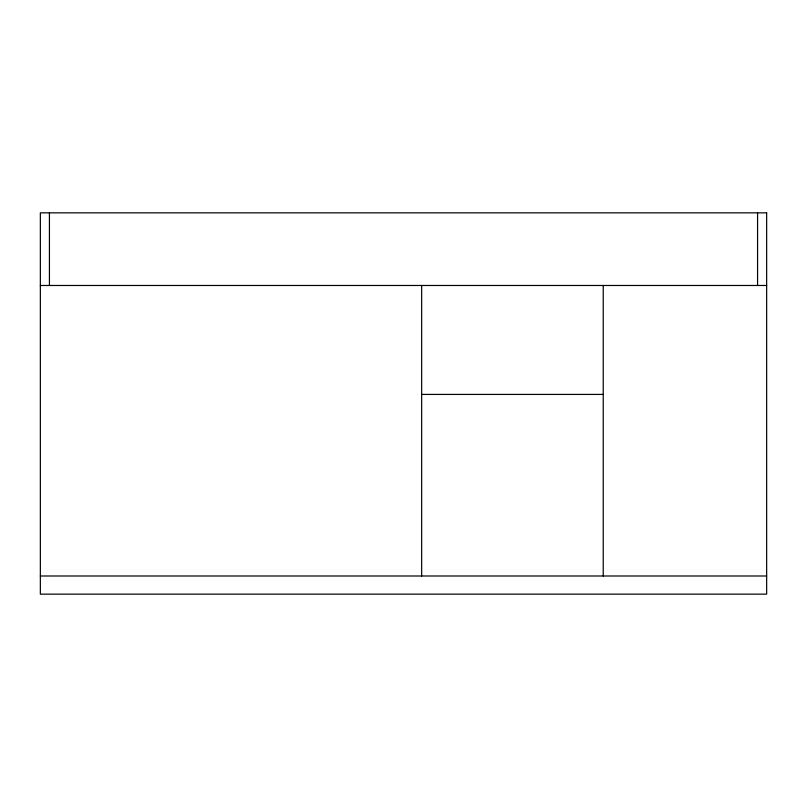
<?xml version="1.0" encoding="UTF-8"?>
<svg xmlns="http://www.w3.org/2000/svg" width="807" height="807" viewBox="0 0 807 807"><rect width="100%" height="100%" fill="white"/><g stroke="black" fill="none" stroke-linecap="round" stroke-linejoin="round"><path stroke-width="1.21" d="M40.35 285.476L766.65 285.476M421.658 394.421L603.233 394.421M40.35 575.996L766.65 575.996M757.571 212.846L757.571 285.476M603.233 285.476L603.233 575.996M421.658 285.476L421.658 575.996M49.429 212.846L49.429 285.476M766.65 212.846L40.35 212.846L40.35 594.154L766.65 594.154L766.65 212.846"/></g></svg>
